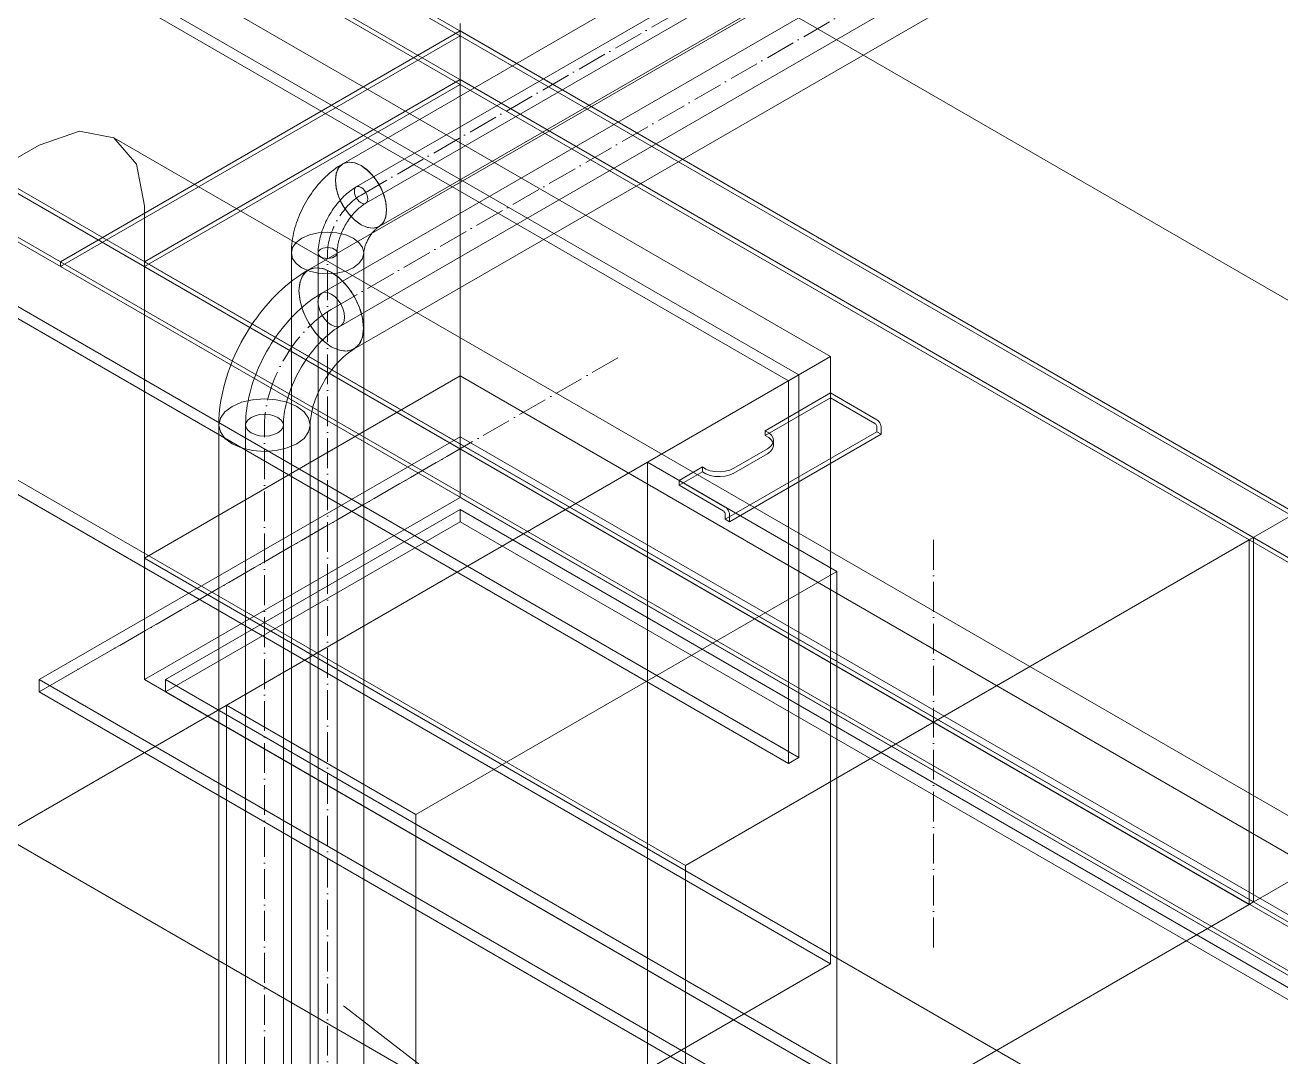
# Model space of a CAD drawing. Header units: millimetres. Extents: x -88595 to 880822, y -1054509 to -148035.
# Drawn here: x 414876.1 to 415298.1, y -321445.8 to -321099.1 of the extents above; entities that cross this region are included whole.
import ezdxf

# ---------------------------------------------------------------- set-up
doc = ezdxf.new("R2010")
doc.units = ezdxf.units.MM
doc.linetypes.add('$12$ADSK_Осевая', pattern=[14, 10, -2, 0, -2])
doc.linetypes.add('$13$ADSK_Осевая', pattern=[14, 10, -2, 0, -2])
for name, color, linetype, lineweight in [('Воздуховоды', 7, 'Continuous', 18), ('Изоляция', 7, 'Continuous', 18), ('Марки', 7, 'Continuous', 20), ('Оборудование', 7, 'Continuous', 18), ('Трубопровод', 7, 'Continuous', 18), ('Трубопроводы', 7, 'Continuous', 18)]:
    doc.layers.add(name, color=color, linetype=linetype, lineweight=lineweight)

# ---------------------------------------------------------------- blocks, each defined once
blk = doc.blocks.new('$0$ADSK_Канальный блок кондиционера1 - AD162MJERAB-3266614-В_ОВ3_3')
at = {"layer": 'Оборудование'}
for p, q in [((-27843.96, 11146.93), (-27313.63, 10840.75)), ((-27790.93, 11104.07), (-27324.24, 10834.62)), ((-27327.77, 10832.58), (-27794.46, 11102.03)), ((-27794.46, 10973.43), (-27327.77, 10703.98)), ((-27324.24, 10706.02), (-27790.93, 10975.47)), ((-27313.63, 10636.62), (-27843.96, 10942.81)), ((-27806.48, 10556.2), (-27313.63, 10840.75)), ((-27313.63, 10840.75), (-27313.63, 10636.62)), ((-27327.77, 10832.58), (-27324.24, 10834.62)), ((-27327.77, 10703.98), (-27327.77, 10832.58)), ((-27324.24, 10834.62), (-27324.24, 10706.02)), ((-27335.6, 10815.81), (-27313.63, 10828.5)), ((-27313.63, 10828.5), (-27298.07, 10819.52)), ((-27313.63, 10826.87), (-27313.63, 10828.5)), ((-27313.63, 10826.87), (-27335.6, 10814.18)), ((-27298.78, 10818.29), (-27313.63, 10826.87)), ((-27298.07, 10815.44), (-27348.99, 10786.04)), ((-27335.6, 10814.18), (-27335.6, 10815.81)), ((-27298.07, 10815.44), (-27298.07, 10817.07)), ((-27296.66, 10814.62), (-27298.07, 10815.44)), ((-27296.66, 10817.07), (-27296.66, 10814.62)), ((-27296.66, 10814.62), (-27347.57, 10785.22)), ((-27332.79, 10810.94), (-27332.79, 10812.58)), ((-27334.84, 10809.72), (-27346.16, 10803.19)), ((-27346.16, 10801.55), (-27334.84, 10808.09)), ((-27375.15, 10805.23), (-27516.57, 10723.58)), ((-27311.51, 10768.49), (-27375.15, 10805.23)), ((-27375.15, 10601.1), (-27375.15, 10805.23)), ((-27364.54, 10799.11), (-27356.71, 10803.63)), ((-27356.71, 10803.63), (-27356.71, 10801.99)), ((-27356.71, 10801.99), (-27364.54, 10797.47)), ((-27364.54, 10799.11), (-27364.54, 10797.47)), ((-27348.99, 10790.12), (-27364.54, 10799.11)), ((-27364.54, 10797.47), (-27349.69, 10788.9)), ((-27348.99, 10787.67), (-27348.99, 10786.04)), ((-27348.99, 10786.04), (-27347.57, 10785.22)), ((-27347.57, 10785.22), (-27347.57, 10787.67)), ((-27452.93, 10686.84), (-27311.51, 10768.49)), ((-27311.51, 10564.36), (-27311.51, 10768.49)), ((-27516.57, 10723.58), (-27452.93, 10686.84)), ((-27516.57, 10723.58), (-27516.57, 10519.46)), ((-27324.24, 10706.02), (-27327.77, 10703.98)), ((-27452.93, 10482.71), (-27452.93, 10686.84)), ((-27313.63, 10636.62), (-27806.48, 10352.07))]:
    blk.add_line(p, q, dxfattribs=at)
for points in [[(-27335.6, 10815.81, 0), (-27334.37, 10815.13, 0), (-27333.46, 10814.3, 0), (-27332.92, 10813.36, 0), (-27332.8, 10812.37, 0), (-27333.1, 10811.4, 0), (-27333.79, 10810.5, 0), (-27334.84, 10809.72, 0)], [(-27298.07, 10817.07, 0), (-27298.1, 10817.29, 0), (-27298.17, 10817.53, 0), (-27298.28, 10817.77, 0), (-27298.43, 10817.98, 0), (-27298.6, 10818.16, 0), (-27298.78, 10818.29, 0)], [(-27298.07, 10819.52, 0), (-27297.71, 10819.25, 0), (-27297.37, 10818.89, 0), (-27297.07, 10818.46, 0), (-27296.85, 10817.99, 0), (-27296.71, 10817.52, 0), (-27296.66, 10817.07, 0)], [(-27334.84, 10808.09, 0), (-27333.79, 10808.86, 0), (-27333.1, 10809.77, 0), (-27332.8, 10810.74, 0), (-27332.92, 10811.72, 0), (-27333.46, 10812.66, 0), (-27334.37, 10813.5, 0), (-27335.6, 10814.18, 0)], [(-27346.16, 10803.19, 0), (-27347.5, 10802.58, 0), (-27349.07, 10802.18, 0), (-27350.75, 10802.01, 0), (-27352.46, 10802.08, 0), (-27354.08, 10802.39, 0), (-27355.53, 10802.91, 0), (-27356.71, 10803.63, 0)], [(-27356.71, 10801.99, 0), (-27355.53, 10801.28, 0), (-27354.08, 10800.75, 0), (-27352.46, 10800.45, 0), (-27350.75, 10800.38, 0), (-27349.07, 10800.55, 0), (-27347.5, 10800.95, 0), (-27346.16, 10801.55, 0)], [(-27347.57, 10787.67, 0), (-27347.62, 10788.12, 0), (-27347.76, 10788.6, 0), (-27347.99, 10789.07, 0), (-27348.28, 10789.5, 0), (-27348.62, 10789.86, 0), (-27348.99, 10790.12, 0)], [(-27349.69, 10788.9, 0), (-27349.51, 10788.77, 0), (-27349.34, 10788.59, 0), (-27349.19, 10788.37, 0), (-27349.08, 10788.14, 0), (-27349.01, 10787.9, 0), (-27348.99, 10787.67, 0)]]:
    blk.add_polyline3d(points, dxfattribs=at)
blk = doc.blocks.new('$0$ADSK_МедьПайка_Отвод-гнутая труба - Отвод _гнутая труба_-V86-В_ОВ3_3')
at = {"layer": 'Трубопроводы', "color": 190, "true_color": 0x8000ff}
for points in [[(-27472.99, 10897.74, 0), (-27473.53, 10897.42, 0), (-27474.07, 10897.07, 0), (-27474.6, 10896.7, 0), (-27475.12, 10896.32, 0), (-27475.63, 10895.91, 0), (-27476.14, 10895.49, 0), (-27476.64, 10895.05, 0), (-27477.13, 10894.59, 0), (-27477.62, 10894.11, 0), (-27478.09, 10893.62, 0), (-27478.55, 10893.11, 0), (-27479.01, 10892.59, 0), (-27479.45, 10892.05, 0), (-27479.88, 10891.5, 0), (-27480.3, 10890.94, 0), (-27480.71, 10890.37, 0), (-27481.11, 10889.79, 0), (-27481.49, 10889.19, 0), (-27481.86, 10888.59, 0), (-27482.22, 10887.98, 0), (-27482.56, 10887.36, 0), (-27482.89, 10886.73, 0), (-27483.2, 10886.1, 0), (-27483.5, 10885.46, 0), (-27483.78, 10884.81, 0), (-27484.04, 10884.16, 0), (-27484.29, 10883.51, 0), (-27484.52, 10882.86, 0), (-27484.73, 10882.2, 0), (-27484.92, 10881.55, 0), (-27485.1, 10880.89, 0), (-27485.25, 10880.24, 0), (-27485.39, 10879.58, 0), (-27485.51, 10878.93, 0), (-27485.61, 10878.28, 0), (-27485.69, 10877.63, 0), (-27485.75, 10876.99, 0), (-27485.79, 10876.35, 0), (-27485.8, 10875.72, 0), (-27485.8, 10875.55, 0)], [(-27471.4, 10892.4, 0), (-27471.98, 10892.82, 0), (-27472.53, 10893.4, 0), (-27472.99, 10894.08, 0), (-27473.35, 10894.82, 0), (-27473.57, 10895.57, 0), (-27473.65, 10896.29, 0), (-27473.57, 10896.92, 0), (-27473.35, 10897.41, 0), (-27472.99, 10897.74, 0), (-27472.53, 10897.89, 0), (-27471.98, 10897.83, 0), (-27471.4, 10897.59, 0)], [(-27471.4, 10897.59, 0), (-27470.82, 10897.16, 0), (-27470.28, 10896.59, 0), (-27469.82, 10895.91, 0), (-27469.46, 10895.17, 0), (-27469.23, 10894.41, 0), (-27469.16, 10893.7, 0), (-27469.23, 10893.07, 0), (-27469.46, 10892.57, 0), (-27469.82, 10892.24, 0), (-27470.28, 10892.1, 0), (-27470.82, 10892.15, 0), (-27471.4, 10892.4, 0)], [(-27469.82, 10892.24, 0), (-27470.17, 10892.03, 0), (-27470.53, 10891.8, 0), (-27470.9, 10891.54, 0), (-27471.26, 10891.27, 0), (-27471.63, 10890.98, 0), (-27472, 10890.67, 0), (-27472.37, 10890.35, 0), (-27472.74, 10890.01, 0), (-27473.1, 10889.65, 0), (-27473.46, 10889.27, 0), (-27473.82, 10888.88, 0), (-27474.17, 10888.48, 0), (-27474.51, 10888.06, 0), (-27474.85, 10887.64, 0), (-27475.18, 10887.2, 0), (-27475.5, 10886.74, 0), (-27475.81, 10886.28, 0), (-27476.12, 10885.81, 0), (-27476.41, 10885.33, 0), (-27476.69, 10884.85, 0), (-27476.96, 10884.36, 0), (-27477.22, 10883.86, 0), (-27477.47, 10883.36, 0), (-27477.7, 10882.85, 0), (-27477.92, 10882.35, 0), (-27478.13, 10881.84, 0), (-27478.32, 10881.34, 0), (-27478.5, 10880.83, 0), (-27478.66, 10880.33, 0), (-27478.81, 10879.83, 0), (-27478.94, 10879.33, 0), (-27479.06, 10878.84, 0), (-27479.16, 10878.36, 0), (-27479.25, 10877.88, 0), (-27479.32, 10877.41, 0), (-27479.38, 10876.96, 0), (-27479.42, 10876.51, 0), (-27479.44, 10876.08, 0), (-27479.45, 10875.66, 0), (-27479.45, 10875.55, 0)], [(-27484.87, 10874.25, 0), (-27485.38, 10874.63, 0), (-27485.7, 10875.08, 0), (-27485.8, 10875.55, 0), (-27485.7, 10876.02, 0), (-27485.38, 10876.47, 0), (-27484.87, 10876.85, 0), (-27484.22, 10877.14, 0), (-27483.45, 10877.32, 0), (-27482.63, 10877.38, 0), (-27481.81, 10877.32, 0), (-27481.04, 10877.14, 0), (-27480.38, 10876.85, 0)], [(-27480.38, 10876.85, 0), (-27479.88, 10876.47, 0), (-27479.56, 10876.02, 0), (-27479.45, 10875.55, 0), (-27479.56, 10875.08, 0), (-27479.88, 10874.63, 0), (-27480.38, 10874.25, 0), (-27481.04, 10873.96, 0), (-27481.81, 10873.78, 0), (-27482.63, 10873.72, 0), (-27483.45, 10873.78, 0), (-27484.22, 10873.96, 0), (-27484.87, 10874.25, 0)]]:
    blk.add_polyline3d(points, dxfattribs=at)
blk = doc.blocks.new('$0$ADSK_МедьПайка_Отвод-гнутая труба - Отвод _гнутая труба_-V85-В_ОВ3_3')
at = {"layer": 'Трубопроводы', "color": 134, "true_color": 0x00a6a6}
for points in [[(-27484.57, 10862.07, 0), (-27485.65, 10861.42, 0), (-27486.72, 10860.72, 0), (-27487.78, 10859.99, 0), (-27488.82, 10859.22, 0), (-27489.85, 10858.41, 0), (-27490.87, 10857.56, 0), (-27491.87, 10856.67, 0), (-27492.85, 10855.75, 0), (-27493.82, 10854.8, 0), (-27494.76, 10853.82, 0), (-27495.69, 10852.8, 0), (-27496.6, 10851.76, 0), (-27497.49, 10850.69, 0), (-27498.35, 10849.59, 0), (-27499.19, 10848.47, 0), (-27500.01, 10847.32, 0), (-27500.8, 10846.15, 0), (-27501.57, 10844.97, 0), (-27502.31, 10843.76, 0), (-27503.02, 10842.53, 0), (-27503.71, 10841.29, 0), (-27504.36, 10840.04, 0), (-27504.98, 10838.77, 0), (-27505.58, 10837.49, 0), (-27506.14, 10836.21, 0), (-27506.66, 10834.91, 0), (-27507.16, 10833.61, 0), (-27507.62, 10832.3, 0), (-27508.04, 10830.99, 0), (-27508.43, 10829.68, 0), (-27508.78, 10828.37, 0), (-27509.09, 10827.05, 0), (-27509.37, 10825.75, 0), (-27509.61, 10824.44, 0), (-27509.81, 10823.14, 0), (-27509.96, 10821.85, 0), (-27510.08, 10820.56, 0), (-27510.16, 10819.29, 0), (-27510.19, 10818.02, 0), (-27510.19, 10817.68, 0)], [(-27481.39, 10851.38, 0), (-27482.55, 10852.23, 0), (-27483.64, 10853.37, 0), (-27484.57, 10854.73, 0), (-27485.28, 10856.22, 0), (-27485.73, 10857.73, 0), (-27485.88, 10859.16, 0), (-27485.73, 10860.41, 0), (-27485.28, 10861.4, 0), (-27484.57, 10862.07, 0), (-27483.64, 10862.35, 0), (-27482.55, 10862.25, 0), (-27481.39, 10861.75, 0)], [(-27481.39, 10861.75, 0), (-27480.23, 10860.9, 0), (-27479.15, 10859.76, 0), (-27478.22, 10858.4, 0), (-27477.5, 10856.91, 0), (-27477.05, 10855.4, 0), (-27476.9, 10853.97, 0), (-27477.05, 10852.72, 0), (-27477.5, 10851.73, 0), (-27478.22, 10851.07, 0), (-27479.15, 10850.78, 0), (-27480.23, 10850.89, 0), (-27481.39, 10851.38, 0)], [(-27478.22, 10851.07, 0), (-27478.93, 10850.64, 0), (-27479.65, 10850.17, 0), (-27480.38, 10849.67, 0), (-27481.11, 10849.12, 0), (-27481.85, 10848.54, 0), (-27482.59, 10847.93, 0), (-27483.32, 10847.28, 0), (-27484.06, 10846.59, 0), (-27484.78, 10845.88, 0), (-27485.5, 10845.13, 0), (-27486.22, 10844.35, 0), (-27486.92, 10843.54, 0), (-27487.61, 10842.71, 0), (-27488.28, 10841.85, 0), (-27488.94, 10840.97, 0), (-27489.59, 10840.07, 0), (-27490.21, 10839.15, 0), (-27490.82, 10838.2, 0), (-27491.41, 10837.25, 0), (-27491.97, 10836.28, 0), (-27492.51, 10835.29, 0), (-27493.03, 10834.3, 0), (-27493.52, 10833.3, 0), (-27493.99, 10832.29, 0), (-27494.43, 10831.28, 0), (-27494.84, 10830.26, 0), (-27495.23, 10829.25, 0), (-27495.58, 10828.24, 0), (-27495.91, 10827.23, 0), (-27496.2, 10826.23, 0), (-27496.47, 10825.24, 0), (-27496.7, 10824.26, 0), (-27496.91, 10823.29, 0), (-27497.08, 10822.34, 0), (-27497.22, 10821.41, 0), (-27497.34, 10820.5, 0), (-27497.42, 10819.61, 0), (-27497.47, 10818.74, 0), (-27497.49, 10817.9, 0), (-27497.49, 10817.68, 0)], [(-27508.33, 10815.09, 0), (-27509.34, 10815.85, 0), (-27509.98, 10816.73, 0), (-27510.19, 10817.68, 0), (-27509.98, 10818.63, 0), (-27509.34, 10819.51, 0), (-27508.33, 10820.27, 0), (-27507.02, 10820.86, 0), (-27505.49, 10821.22, 0), (-27503.84, 10821.35, 0), (-27502.2, 10821.22, 0), (-27500.67, 10820.86, 0), (-27499.35, 10820.27, 0)], [(-27499.35, 10820.27, 0), (-27498.34, 10819.51, 0), (-27497.71, 10818.63, 0), (-27497.49, 10817.68, 0), (-27497.71, 10816.73, 0), (-27498.34, 10815.85, 0), (-27499.35, 10815.09, 0), (-27500.67, 10814.51, 0), (-27502.2, 10814.14, 0), (-27503.84, 10814.01, 0), (-27505.49, 10814.14, 0), (-27507.02, 10814.51, 0), (-27508.33, 10815.09, 0)]]:
    blk.add_polyline3d(points, dxfattribs=at)
blk = doc.blocks.new('$0$ADSK_Решетка вентиляционная жалюзийная_Приточная2 - Решетка приточная_Однорядная-4279700-В_ОВ3_3')
at = {"layer": 'Воздуховоды', "color": 140, "true_color": 0x1bb3e4}
for p, q in [((22805.32, 15447.11), (22699.25, 15385.87)), ((23229.58, 15202.16), (22805.32, 15447.11)), ((22805.32, 15406.28), (22805.32, 15447.11)), ((22805.32, 15426.7), (22663.89, 15345.05)), ((23264.93, 15161.34), (22805.32, 15426.7)), ((22805.32, 15422.61), (22805.32, 15426.7)), ((22663.89, 15340.97), (22805.32, 15422.61)), ((22805.32, 15422.61), (23264.93, 15157.25)), ((22699.25, 15345.05), (22805.32, 15406.28)), ((22805.32, 15406.28), (23229.58, 15161.34)), ((22706.32, 15345.05), (22805.32, 15402.2)), ((22805.32, 15402.2), (22706.32, 15345.05)), ((22805.32, 15398.12), (22706.32, 15340.97)), ((22706.32, 15340.97), (22805.32, 15398.12)), ((22805.32, 15402.2), (23222.51, 15161.34)), ((22805.32, 15398.12), (22805.32, 15402.2)), ((23222.51, 15161.34), (22805.32, 15402.2)), ((22805.32, 15398.12), (22805.32, 15402.2)), ((23222.51, 15157.25), (22805.32, 15398.12)), ((22805.32, 15398.12), (23222.51, 15157.25)), ((22699.25, 15385.87), (23123.51, 15140.92)), ((22699.25, 15345.05), (22699.25, 15385.87)), ((22663.89, 15345.05), (23123.51, 15079.69)), ((22663.89, 15340.97), (22663.89, 15345.05)), ((23123.51, 15100.1), (22699.25, 15345.05)), ((23123.51, 15104.18), (22706.32, 15345.05)), ((22706.32, 15340.97), (22706.32, 15345.05)), ((22706.32, 15345.05), (23123.51, 15104.18)), ((22706.32, 15340.97), (22706.32, 15345.05)), ((23123.51, 15075.6), (22663.89, 15340.97)), ((22706.32, 15340.97), (23123.51, 15100.1)), ((23123.51, 15100.1), (22706.32, 15340.97))]:
    blk.add_line(p, q, dxfattribs=at)
blk = doc.blocks.new('$0$ADSK_Отвод_Прямоугольный1 - Стандарт-V113-В_ОВ3_3')
at = {"layer": 'Воздуховоды', "color": 140, "true_color": 0x1bb3e4}
for p, q in [((23084.62, 15298.1), (22632.07, 15559.38)), ((22633.49, 15560.19), (23086.04, 15298.92)), ((23188.16, 15310.05), (22763.89, 15554.99)), ((23070.48, 15289.93), (22646.22, 15534.88)), ((22646.22, 15534.88), (23070.48, 15289.93)), ((23071.89, 15290.75), (22647.63, 15535.7)), ((22805.32, 15463.44), (22805.32, 15443.03)), ((22805.32, 15460.99), (22670.97, 15383.42)), ((22670.97, 15381.79), (22805.32, 15459.36)), ((23257.86, 15199.71), (22805.32, 15460.99)), ((22805.32, 15459.36), (22805.32, 15460.99)), ((22805.32, 15459.36), (23257.86, 15198.08)), ((22699.25, 15383.42), (22805.32, 15444.66)), ((22805.32, 15444.66), (23229.58, 15199.71)), ((22805.32, 15443.03), (22805.32, 15444.66)), ((22805.32, 15443.03), (22699.25, 15381.79)), ((22805.32, 15443.03), (22699.25, 15381.79)), ((22805.32, 15443.03), (23229.58, 15198.08)), ((23229.58, 15198.08), (22805.32, 15443.03)), ((23113.16, 15180.14), (22688.89, 15425.09)), ((22663.89, 15422.61), (22646.22, 15412.41)), ((22646.22, 15412.41), (23070.48, 15167.46)), ((23070.48, 15167.46), (22646.22, 15412.41)), ((22647.63, 15413.23), (23071.89, 15168.28)), ((22632.07, 15404.24), (23084.62, 15142.96)), ((23086.04, 15143.78), (22633.49, 15405.06)), ((22699.25, 15381.79), (22699.25, 15402.2)), ((22670.97, 15383.42), (23123.51, 15122.14)), ((22670.97, 15381.79), (22670.97, 15383.42)), ((23123.51, 15120.51), (22670.97, 15381.79)), ((23123.51, 15138.47), (22699.25, 15383.42)), ((22699.25, 15381.79), (22699.25, 15383.42)), ((23123.51, 15136.84), (22699.25, 15381.79)), ((22699.25, 15381.79), (23123.51, 15136.84)), ((23088.16, 15300.14), (23070.48, 15289.93)), ((23071.89, 15290.75), (23070.48, 15289.93)), ((23070.48, 15289.93), (23070.48, 15167.46)), ((23070.48, 15289.93), (23070.48, 15167.46)), ((23071.89, 15168.28), (23071.89, 15290.75)), ((23070.48, 15167.46), (23088.16, 15177.67)), ((23070.48, 15167.46), (23071.89, 15168.28))]:
    blk.add_line(p, q, dxfattribs=at)
blk.add_polyline3d([(22663.89, 15422.61, 0), (22677.42, 15427.32, 0), (22688.89, 15425.09, 0), (22696.56, 15416.27, 0), (22699.25, 15402.2, 0)], dxfattribs=at)

msp = doc.modelspace()

# ---------------------------------------------------------------- linework, layer by layer
at = {"layer": 'Воздуховоды', "color": 140, "true_color": 0x1bb3e4}
for p, q in [((415446.53, -321363.99), (414863.17, -321027.19)), ((415022.27, -321119.04), (414916.2, -321180.28)), ((415022.27, -321257.85), (415022.27, -321119.04)), ((415097.93, -321381.55), (414673.66, -321136.6)), ((414863.17, -321149.66), (415340.46, -321425.23)), ((414916.2, -321180.28), (414916.2, -321319.08)), ((414916.2, -321319.08), (415022.27, -321257.85)), ((415022.27, -321257.85), (415446.53, -321502.8)), ((414673.66, -321259.07), (415097.93, -321504.02)), ((415097.93, -321381.55), (415287.43, -321272.14)), ((415287.43, -321272.14), (415287.43, -321394.61)), ((415340.46, -321564.03), (414916.2, -321319.08)), ((415097.93, -321504.02), (415097.93, -321381.55)), ((415287.43, -321394.61), (415097.93, -321504.02))]:
    msp.add_line(p, q, dxfattribs=at)
at = {"layer": 'Воздуховоды', "color": 140, "linetype": '$12$ADSK_Осевая', "true_color": 0x1bb3e4}
for p, q in [((415075.3, -321210.9), (414885.79, -321320.31)), ((415181.36, -321272.14), (415181.36, -321410.94))]:
    msp.add_line(p, q, dxfattribs=at)
at = {"layer": 'Изоляция', "color": 190, "true_color": 0x8000ff}
for p, q in [((415548.61, -320819.06), (414982.86, -321145.7)), ((414995.03, -321166.79), (415560.79, -320840.15)), ((414965.54, -321175.69), (414965.54, -321600.47)), ((414989.89, -321600.47), (414989.89, -321175.69))]:
    msp.add_line(p, q, dxfattribs=at)
at = {"layer": 'Изоляция', "color": 134, "true_color": 0x00a6a6}
for p, q in [((415517.25, -320866.16), (414971.28, -321181.38)), ((414986.63, -321207.96), (415531.81, -320893.21)), ((414941.15, -321233.56), (414941.15, -321632.42)), ((414971.85, -321632.42), (414971.85, -321233.56))]:
    msp.add_line(p, q, dxfattribs=at)
at = {"layer": 'Изоляция', "color": 190, "true_color": 0x8000ff}
for points in [[(414982.86, -321145.7, 0), (414982.05, -321146.18, 0), (414981.27, -321146.69, 0), (414980.51, -321147.22, 0), (414979.77, -321147.77, 0), (414979.04, -321148.34, 0), (414978.34, -321148.93, 0), (414977.65, -321149.53, 0), (414976.98, -321150.16, 0), (414976.33, -321150.8, 0), (414975.69, -321151.46, 0), (414975.08, -321152.14, 0), (414974.48, -321152.83, 0), (414973.89, -321153.53, 0), (414973.33, -321154.25, 0), (414972.78, -321154.98, 0), (414972.25, -321155.73, 0), (414971.73, -321156.48, 0), (414971.23, -321157.25, 0), (414970.76, -321158.03, 0), (414970.3, -321158.83, 0), (414969.85, -321159.63, 0), (414969.43, -321160.44, 0), (414969.03, -321161.26, 0), (414968.64, -321162.09, 0), (414968.28, -321162.93, 0), (414967.93, -321163.78, 0), (414967.61, -321164.64, 0), (414967.3, -321165.5, 0), (414967.02, -321166.37, 0), (414966.76, -321167.25, 0), (414966.53, -321168.13, 0), (414966.31, -321169.02, 0), (414966.12, -321169.92, 0), (414965.96, -321170.82, 0), (414965.82, -321171.73, 0), (414965.71, -321172.65, 0), (414965.62, -321173.57, 0), (414965.57, -321174.5, 0), (414965.54, -321175.43, 0), (414965.54, -321175.69, 0)], [(414980.33, -321151.27, 0), (414980.55, -321149.19, 0), (414981.19, -321147.45, 0), (414982.21, -321146.16, 0), (414983.58, -321145.37, 0), (414985.21, -321145.13, 0), (414987.03, -321145.45, 0), (414988.94, -321146.3, 0)], [(414988.94, -321146.3, 0), (414986.71, -321145.36, 0), (414984.64, -321145.15, 0), (414982.86, -321145.7, 0), (414981.49, -321146.97, 0), (414980.63, -321148.87, 0), (414980.33, -321151.27, 0)], [(414997.55, -321161.22, 0), (414997.26, -321158.47, 0), (414996.4, -321155.58, 0), (414995.03, -321152.73, 0), (414993.25, -321150.12, 0), (414991.17, -321147.93, 0), (414988.94, -321146.3, 0)], [(414988.94, -321146.3, 0), (414990.86, -321147.66, 0), (414992.68, -321149.45, 0), (414994.31, -321151.57, 0), (414995.67, -321153.93, 0), (414996.7, -321156.41, 0), (414997.34, -321158.88, 0), (414997.55, -321161.22, 0)], [(414980.33, -321151.27, 0), (414980.63, -321154.02, 0), (414981.49, -321156.91, 0), (414982.86, -321159.76, 0), (414984.64, -321162.37, 0), (414986.71, -321164.56, 0), (414988.94, -321166.19, 0)], [(414988.94, -321166.19, 0), (414987.03, -321164.83, 0), (414985.21, -321163.04, 0), (414983.57, -321160.92, 0), (414982.21, -321158.55, 0), (414981.19, -321156.08, 0), (414980.55, -321153.61, 0), (414980.33, -321151.27, 0)], [(414988.94, -321166.19, 0), (414991.17, -321167.13, 0), (414993.25, -321167.34, 0), (414995.03, -321166.79, 0), (414996.4, -321165.52, 0), (414997.26, -321163.62, 0), (414997.55, -321161.22, 0)], [(414997.55, -321161.22, 0), (414997.34, -321163.3, 0), (414996.7, -321165.04, 0), (414995.67, -321166.33, 0), (414994.31, -321167.12, 0), (414992.68, -321167.36, 0), (414990.86, -321167.04, 0), (414988.94, -321166.19, 0)], [(414986.33, -321170.72, 0), (414983.81, -321169.6, 0), (414980.87, -321168.9, 0), (414977.72, -321168.66, 0), (414974.57, -321168.9, 0), (414971.63, -321169.6, 0), (414969.11, -321170.72, 0)], [(414969.11, -321170.72, 0), (414971.63, -321169.6, 0), (414974.57, -321168.9, 0), (414977.72, -321168.66, 0), (414980.87, -321168.9, 0), (414983.81, -321169.6, 0), (414986.33, -321170.72, 0)], [(414995.03, -321166.79, 0), (414994.94, -321166.85, 0), (414994.82, -321166.92, 0), (414994.69, -321167.01, 0), (414994.54, -321167.12, 0), (414994.38, -321167.24, 0), (414994.21, -321167.39, 0), (414994.03, -321167.55, 0), (414993.84, -321167.72, 0), (414993.65, -321167.92, 0), (414993.45, -321168.12, 0), (414993.25, -321168.34, 0), (414993.04, -321168.58, 0), (414992.84, -321168.83, 0), (414992.63, -321169.09, 0), (414992.43, -321169.36, 0), (414992.23, -321169.63, 0), (414992.04, -321169.92, 0), (414991.85, -321170.22, 0), (414991.66, -321170.52, 0), (414991.49, -321170.82, 0), (414991.31, -321171.13, 0), (414991.15, -321171.44, 0), (414991, -321171.76, 0), (414990.85, -321172.07, 0), (414990.72, -321172.38, 0), (414990.59, -321172.69, 0), (414990.48, -321172.99, 0), (414990.37, -321173.29, 0), (414990.28, -321173.57, 0), (414990.2, -321173.85, 0), (414990.13, -321174.12, 0), (414990.07, -321174.38, 0), (414990.01, -321174.62, 0), (414989.97, -321174.84, 0), (414989.94, -321175.05, 0), (414989.92, -321175.24, 0), (414989.9, -321175.4, 0), (414989.9, -321175.54, 0), (414989.89, -321175.66, 0), (414989.89, -321175.69, 0)], [(414969.11, -321170.72, 0), (414967.17, -321172.17, 0), (414965.96, -321173.87, 0), (414965.54, -321175.69, 0), (414965.96, -321177.51, 0), (414967.17, -321179.2, 0), (414969.11, -321180.66, 0)], [(414969.11, -321180.66, 0), (414967.17, -321179.2, 0), (414965.96, -321177.51, 0), (414965.54, -321175.69, 0), (414965.96, -321173.87, 0), (414967.17, -321172.17, 0), (414969.11, -321170.72, 0)], [(414986.33, -321180.66, 0), (414988.26, -321179.2, 0), (414989.48, -321177.51, 0), (414989.89, -321175.69, 0), (414989.48, -321173.87, 0), (414988.26, -321172.17, 0), (414986.33, -321170.72, 0)], [(414986.33, -321170.72, 0), (414988.26, -321172.17, 0), (414989.48, -321173.87, 0), (414989.89, -321175.69, 0), (414989.48, -321177.51, 0), (414988.26, -321179.2, 0), (414986.33, -321180.66, 0)], [(414969.11, -321180.66, 0), (414971.63, -321181.78, 0), (414974.57, -321182.48, 0), (414977.72, -321182.72, 0), (414980.87, -321182.48, 0), (414983.81, -321181.78, 0), (414986.33, -321180.66, 0)], [(414986.33, -321180.66, 0), (414983.81, -321181.78, 0), (414980.87, -321182.48, 0), (414977.72, -321182.72, 0), (414974.57, -321182.48, 0), (414971.63, -321181.78, 0), (414969.11, -321180.66, 0)]]:
    msp.add_polyline3d(points, dxfattribs=at)
at = {"layer": 'Изоляция', "color": 134, "true_color": 0x00a6a6}
for points in [[(414971.28, -321181.38, 0), (414969.94, -321182.19, 0), (414968.62, -321183.04, 0), (414967.33, -321183.93, 0), (414966.06, -321184.87, 0), (414964.82, -321185.84, 0), (414963.61, -321186.86, 0), (414962.42, -321187.91, 0), (414961.26, -321188.99, 0), (414960.13, -321190.11, 0), (414959.02, -321191.26, 0), (414957.94, -321192.44, 0), (414956.88, -321193.65, 0), (414955.86, -321194.9, 0), (414954.86, -321196.16, 0), (414953.89, -321197.46, 0), (414952.95, -321198.77, 0), (414952.04, -321200.12, 0), (414951.16, -321201.48, 0), (414950.31, -321202.87, 0), (414949.49, -321204.27, 0), (414948.71, -321205.69, 0), (414947.96, -321207.13, 0), (414947.24, -321208.59, 0), (414946.56, -321210.06, 0), (414945.92, -321211.54, 0), (414945.31, -321213.04, 0), (414944.74, -321214.54, 0), (414944.2, -321216.06, 0), (414943.71, -321217.58, 0), (414943.26, -321219.12, 0), (414942.84, -321220.66, 0), (414942.47, -321222.2, 0), (414942.15, -321223.76, 0), (414941.86, -321225.31, 0), (414941.62, -321226.87, 0), (414941.43, -321228.43, 0), (414941.29, -321230, 0), (414941.2, -321231.57, 0), (414941.16, -321233.13, 0), (414941.15, -321233.56, 0)], [(414968.1, -321188.4, 0), (414968.37, -321185.77, 0), (414969.18, -321183.59, 0), (414970.47, -321181.96, 0), (414972.19, -321180.96, 0), (414974.25, -321180.66, 0), (414976.54, -321181.06, 0), (414978.96, -321182.14, 0)], [(414978.96, -321182.14, 0), (414976.15, -321180.94, 0), (414973.53, -321180.68, 0), (414971.28, -321181.38, 0), (414969.56, -321182.98, 0), (414968.47, -321185.37, 0), (414968.1, -321188.4, 0)], [(414989.81, -321200.94, 0), (414989.44, -321197.48, 0), (414988.35, -321193.83, 0), (414986.63, -321190.24, 0), (414984.38, -321186.95, 0), (414981.76, -321184.19, 0), (414978.96, -321182.14, 0)], [(414978.96, -321182.14, 0), (414981.37, -321183.85, 0), (414983.67, -321186.1, 0), (414985.72, -321188.78, 0), (414987.44, -321191.76, 0), (414988.74, -321194.88, 0), (414989.54, -321197.99, 0), (414989.81, -321200.94, 0)], [(414968.1, -321188.4, 0), (414968.47, -321191.86, 0), (414969.56, -321195.51, 0), (414971.28, -321199.1, 0), (414973.53, -321202.39, 0), (414976.15, -321205.16, 0), (414978.96, -321207.2, 0)], [(414978.96, -321207.2, 0), (414976.54, -321205.49, 0), (414974.24, -321203.24, 0), (414972.19, -321200.56, 0), (414970.47, -321197.58, 0), (414969.18, -321194.46, 0), (414968.37, -321191.35, 0), (414968.1, -321188.4, 0)], [(414978.96, -321207.2, 0), (414981.76, -321208.4, 0), (414984.38, -321208.66, 0), (414986.63, -321207.96, 0), (414988.35, -321206.36, 0), (414989.44, -321203.97, 0), (414989.81, -321200.94, 0)], [(414989.81, -321200.94, 0), (414989.54, -321203.57, 0), (414988.73, -321205.76, 0), (414987.44, -321207.39, 0), (414985.72, -321208.38, 0), (414983.66, -321208.68, 0), (414981.37, -321208.28, 0), (414978.96, -321207.2, 0)], [(414986.63, -321207.96, 0), (414986.18, -321208.24, 0), (414985.7, -321208.54, 0), (414985.21, -321208.89, 0), (414984.69, -321209.27, 0), (414984.17, -321209.68, 0), (414983.63, -321210.13, 0), (414983.08, -321210.62, 0), (414982.52, -321211.14, 0), (414981.96, -321211.69, 0), (414981.41, -321212.27, 0), (414980.85, -321212.88, 0), (414980.29, -321213.52, 0), (414979.74, -321214.18, 0), (414979.2, -321214.87, 0), (414978.67, -321215.58, 0), (414978.15, -321216.31, 0), (414977.64, -321217.06, 0), (414977.15, -321217.82, 0), (414976.67, -321218.6, 0), (414976.21, -321219.39, 0), (414975.77, -321220.2, 0), (414975.34, -321221, 0), (414974.94, -321221.82, 0), (414974.57, -321222.63, 0), (414974.21, -321223.45, 0), (414973.88, -321224.26, 0), (414973.57, -321225.07, 0), (414973.29, -321225.88, 0), (414973.03, -321226.67, 0), (414972.8, -321227.45, 0), (414972.6, -321228.21, 0), (414972.42, -321228.96, 0), (414972.27, -321229.68, 0), (414972.14, -321230.38, 0), (414972.04, -321231.05, 0), (414971.96, -321231.7, 0), (414971.9, -321232.31, 0), (414971.87, -321232.88, 0), (414971.86, -321233.42, 0), (414971.85, -321233.56, 0)], [(414945.65, -321227.29, 0), (414943.21, -321229.13, 0), (414941.68, -321231.26, 0), (414941.15, -321233.56, 0), (414941.68, -321235.85, 0), (414943.21, -321237.99, 0), (414945.65, -321239.82, 0)], [(414945.65, -321239.82, 0), (414943.21, -321237.99, 0), (414941.68, -321235.85, 0), (414941.15, -321233.56, 0), (414941.68, -321231.26, 0), (414943.21, -321229.13, 0), (414945.65, -321227.29, 0)], [(414967.36, -321227.29, 0), (414964.18, -321225.88, 0), (414960.48, -321225, 0), (414956.5, -321224.69, 0), (414952.53, -321225, 0), (414948.83, -321225.88, 0), (414945.65, -321227.29, 0)], [(414945.65, -321227.29, 0), (414948.83, -321225.88, 0), (414952.53, -321225, 0), (414956.5, -321224.69, 0), (414960.48, -321225, 0), (414964.18, -321225.88, 0), (414967.36, -321227.29, 0)], [(414967.36, -321239.82, 0), (414969.8, -321237.99, 0), (414971.33, -321235.85, 0), (414971.85, -321233.56, 0), (414971.33, -321231.26, 0), (414969.8, -321229.13, 0), (414967.36, -321227.29, 0)], [(414967.36, -321227.29, 0), (414969.8, -321229.13, 0), (414971.33, -321231.26, 0), (414971.85, -321233.56, 0), (414971.33, -321235.85, 0), (414969.8, -321237.99, 0), (414967.36, -321239.82, 0)], [(414945.65, -321239.82, 0), (414948.83, -321241.23, 0), (414952.53, -321242.12, 0), (414956.5, -321242.42, 0), (414960.48, -321242.12, 0), (414964.18, -321241.23, 0), (414967.36, -321239.82, 0)], [(414967.36, -321239.82, 0), (414964.18, -321241.23, 0), (414960.48, -321242.12, 0), (414956.5, -321242.42, 0), (414952.53, -321242.12, 0), (414948.83, -321241.23, 0), (414945.65, -321239.82, 0)]]:
    msp.add_polyline3d(points, dxfattribs=at)
at = {"layer": 'Марки'}
msp.add_line((414983.09, -321428.66), (415403.27, -321753.6), dxfattribs=at)
at = {"layer": 'Трубопровод', "color": 190, "true_color": 0x8000ff}
for p, q in [((415553.11, -320826.86), (414987.36, -321153.5)), ((414990.53, -321158.99), (415556.29, -320832.35)), ((414974.54, -321175.69), (414974.54, -321600.47)), ((414980.89, -321600.47), (414980.89, -321175.69))]:
    msp.add_line(p, q, dxfattribs=at)
at = {"layer": 'Трубопровод', "color": 190, "linetype": '$12$ADSK_Осевая', "true_color": 0x8000ff}
for p, q in [((414988.94, -321156.24), (415554.7, -320829.6)), ((414988.94, -321156.24), (415554.7, -320829.6)), ((414977.72, -321600.47), (414977.72, -321175.69)), ((414977.72, -321600.47), (414977.72, -321175.69))]:
    msp.add_line(p, q, dxfattribs=at)
at = {"layer": 'Трубопровод', "color": 134, "true_color": 0x00a6a6}
for p, q in [((415522.36, -320873.61), (414975.78, -321189.17)), ((414982.13, -321200.17), (415528.71, -320884.6)), ((414950.15, -321233.56), (414950.15, -321632.42)), ((414962.85, -321632.42), (414962.85, -321233.56))]:
    msp.add_line(p, q, dxfattribs=at)
at = {"layer": 'Трубопровод', "color": 134, "linetype": '$12$ADSK_Осевая', "true_color": 0x00a6a6}
for p, q in [((414978.96, -321194.67), (415525.53, -320879.1)), ((414978.96, -321194.67), (415525.53, -320879.1)), ((414956.5, -321632.42), (414956.5, -321233.56)), ((414956.5, -321632.42), (414956.5, -321233.56))]:
    msp.add_line(p, q, dxfattribs=at)
at = {"layer": 'Трубопровод', "color": 190, "true_color": 0x8000ff}
for points in [[(414988.94, -321153.65, 0), (414988.36, -321153.41, 0), (414987.82, -321153.35, 0), (414987.36, -321153.5, 0), (414987, -321153.83, 0), (414986.77, -321154.32, 0), (414986.7, -321154.95, 0)], [(414986.7, -321154.95, 0), (414986.77, -321155.66, 0), (414987, -321156.42, 0), (414987.36, -321157.16, 0), (414987.82, -321157.84, 0), (414988.36, -321158.41, 0), (414988.94, -321158.84, 0)], [(414991.19, -321157.54, 0), (414991.11, -321156.83, 0), (414990.89, -321156.07, 0), (414990.53, -321155.33, 0), (414990.07, -321154.65, 0), (414989.52, -321154.08, 0), (414988.94, -321153.65, 0)], [(414988.94, -321158.84, 0), (414989.52, -321159.08, 0), (414990.07, -321159.14, 0), (414990.53, -321158.99, 0), (414990.89, -321158.66, 0), (414991.11, -321158.17, 0), (414991.19, -321157.54, 0)], [(414975.47, -321174.39, 0), (414974.97, -321174.77, 0), (414974.65, -321175.21, 0), (414974.54, -321175.69, 0), (414974.65, -321176.16, 0), (414974.97, -321176.6, 0), (414975.47, -321176.98, 0)], [(414979.96, -321174.39, 0), (414979.31, -321174.1, 0), (414978.54, -321173.92, 0), (414977.72, -321173.85, 0), (414976.9, -321173.92, 0), (414976.13, -321174.1, 0), (414975.47, -321174.39, 0)], [(414975.47, -321176.98, 0), (414976.13, -321177.28, 0), (414976.9, -321177.46, 0), (414977.72, -321177.52, 0), (414978.54, -321177.46, 0), (414979.31, -321177.28, 0), (414979.96, -321176.98, 0)], [(414979.96, -321176.98, 0), (414980.47, -321176.6, 0), (414980.78, -321176.16, 0), (414980.89, -321175.69, 0), (414980.78, -321175.21, 0), (414980.47, -321174.77, 0), (414979.96, -321174.39, 0)]]:
    msp.add_polyline3d(points, dxfattribs=at)
at = {"layer": 'Трубопровод', "color": 134, "true_color": 0x00a6a6}
for points in [[(414978.96, -321189.49, 0), (414977.79, -321188.99, 0), (414976.71, -321188.88, 0), (414975.78, -321189.17, 0), (414975.07, -321189.83, 0), (414974.62, -321190.83, 0), (414974.46, -321192.08, 0)], [(414983.45, -321197.26, 0), (414983.29, -321195.83, 0), (414982.84, -321194.32, 0), (414982.13, -321192.84, 0), (414981.2, -321191.48, 0), (414980.12, -321190.33, 0), (414978.96, -321189.49, 0)], [(414974.46, -321192.08, 0), (414974.62, -321193.51, 0), (414975.07, -321195.02, 0), (414975.78, -321196.5, 0), (414976.71, -321197.87, 0), (414977.79, -321199.01, 0), (414978.96, -321199.86, 0)], [(414978.96, -321199.86, 0), (414980.12, -321200.35, 0), (414981.2, -321200.46, 0), (414982.13, -321200.17, 0), (414982.84, -321199.51, 0), (414983.29, -321198.52, 0), (414983.45, -321197.26, 0)], [(414952.01, -321230.96, 0), (414951.01, -321231.72, 0), (414950.37, -321232.61, 0), (414950.15, -321233.56, 0), (414950.37, -321234.51, 0), (414951.01, -321235.39, 0), (414952.01, -321236.15, 0)], [(414960.99, -321230.96, 0), (414959.68, -321230.38, 0), (414958.15, -321230.02, 0), (414956.5, -321229.89, 0), (414954.86, -321230.02, 0), (414953.33, -321230.38, 0), (414952.01, -321230.96, 0)], [(414960.99, -321236.15, 0), (414962, -321235.39, 0), (414962.64, -321234.51, 0), (414962.85, -321233.56, 0), (414962.64, -321232.61, 0), (414962, -321231.72, 0), (414960.99, -321230.96, 0)], [(414952.01, -321236.15, 0), (414953.33, -321236.73, 0), (414954.86, -321237.1, 0), (414956.5, -321237.22, 0), (414958.15, -321237.1, 0), (414959.68, -321236.73, 0), (414960.99, -321236.15, 0)]]:
    msp.add_polyline3d(points, dxfattribs=at)
at = {"layer": 'Трубопроводы', "color": 190, "linetype": '$13$ADSK_Осевая', "true_color": 0x8000ff}
msp.add_ellipse((414988.94, -321169.21), major_axis=(7.94, 13.75), ratio=0.57735, start_param=0.785398, end_param=2.356194, dxfattribs=at)
at = {"layer": 'Трубопроводы', "color": 134, "linetype": '$13$ADSK_Осевая', "true_color": 0x00a6a6}
msp.add_ellipse((414978.96, -321220.59), major_axis=(15.88, 27.5), ratio=0.57735, start_param=0.785398, end_param=2.356194, dxfattribs=at)

# ---------------------------------------------------------------- block references
at = {"layer": 'Воздуховоды', "color": 140, "true_color": 0x1bb3e4}
for name, p in [('$0$ADSK_Отвод_Прямоугольный1 - Стандарт-V113-В_ОВ3_3', (392216.95, -336562.07)), ('$0$ADSK_Решетка вентиляционная жалюзийная_Приточная2 - Решетка приточная_Однорядная-4279700-В_ОВ3_3', (392216.95, -336664.13))]:
    msp.add_blockref(name, p, dxfattribs=at)
at = {"layer": 'Оборудование'}
msp.add_blockref('$0$ADSK_Канальный блок кондиционера1 - AD162MJERAB-3266614-В_ОВ3_3', (442460.35, -332051.24), dxfattribs=at)
at = {"layer": 'Трубопроводы', "color": 190, "true_color": 0x8000ff}
msp.add_blockref('$0$ADSK_МедьПайка_Отвод-гнутая труба - Отвод _гнутая труба_-V86-В_ОВ3_3', (442460.35, -332051.24), dxfattribs=at)
at = {"layer": 'Трубопроводы', "color": 134, "true_color": 0x00a6a6}
msp.add_blockref('$0$ADSK_МедьПайка_Отвод-гнутая труба - Отвод _гнутая труба_-V85-В_ОВ3_3', (442460.35, -332051.24), dxfattribs=at)

doc.saveas('drawing.dxf')
